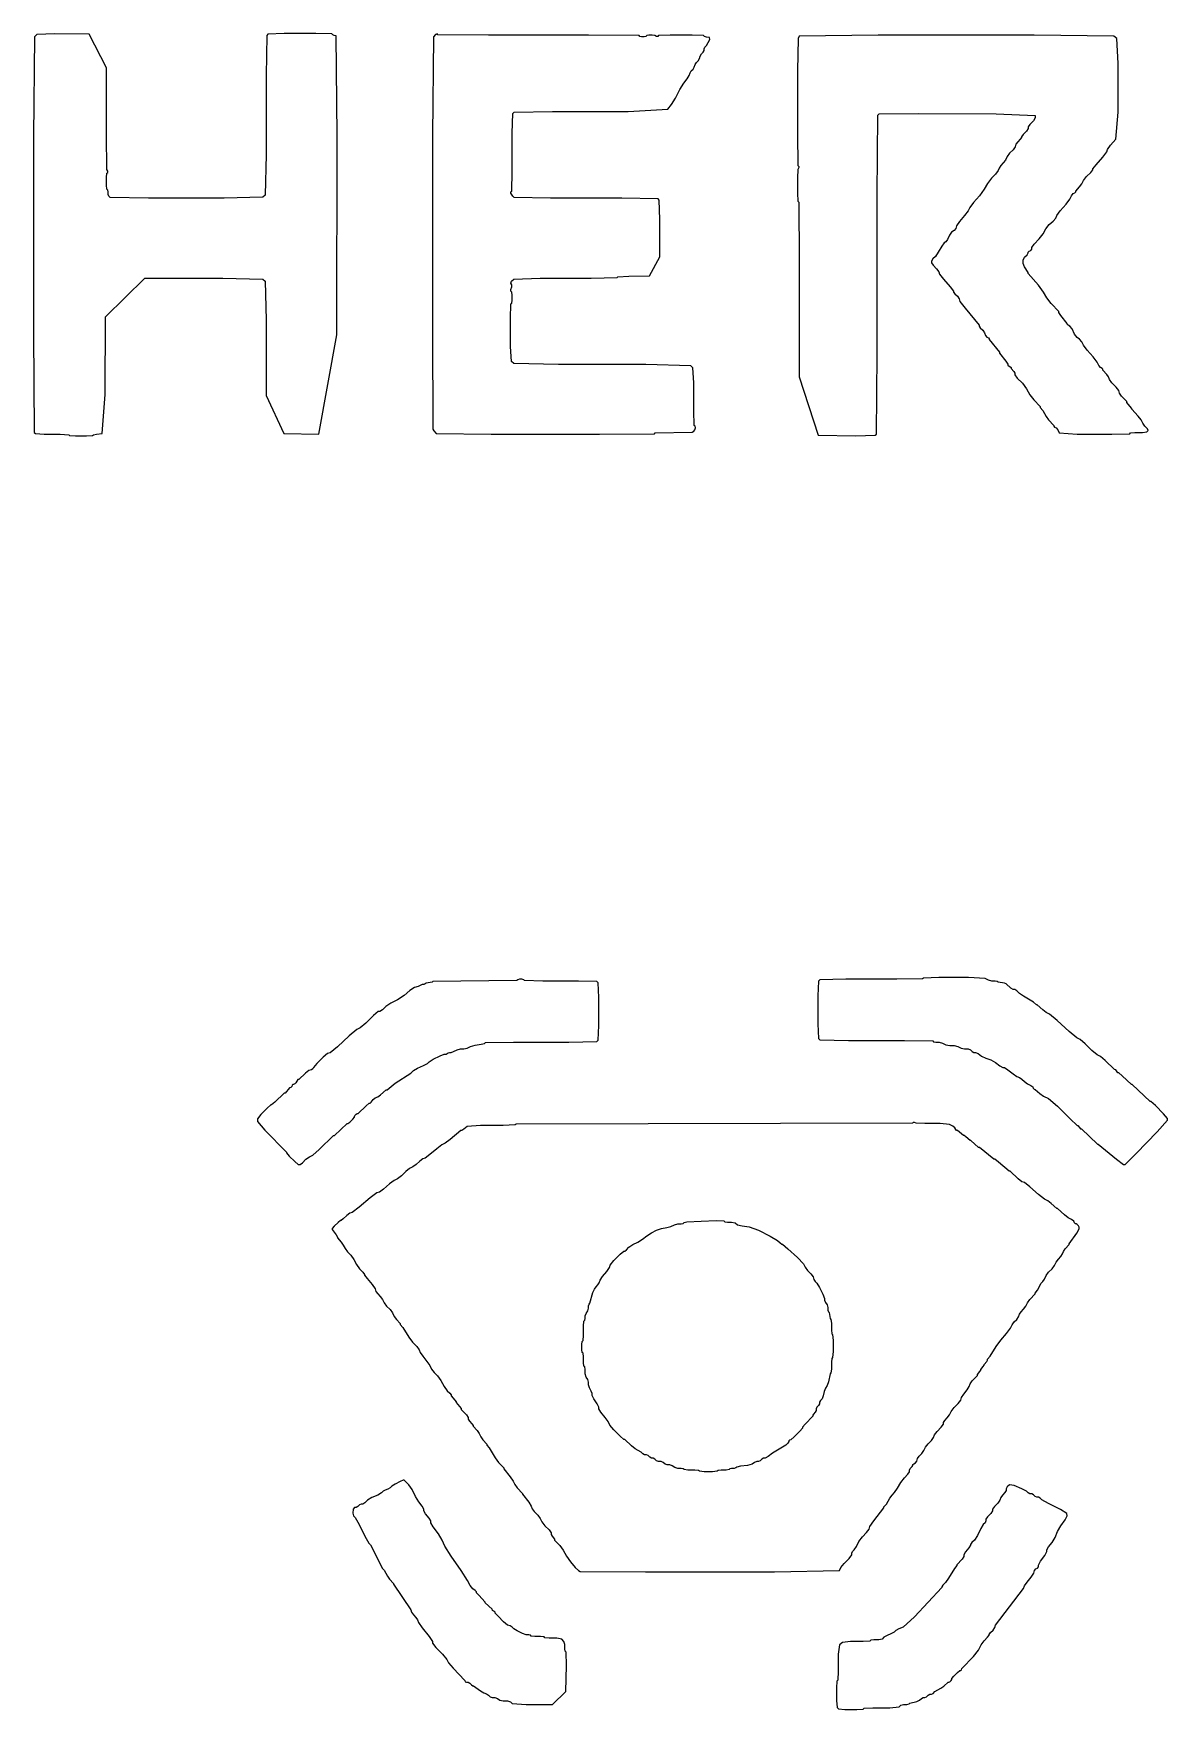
# Model space of a CAD drawing. Header units: millimetres. Extents: x 0 to 35, y 0 to 43.3.
# Drawn here: x 18.94 to 35, y 19.57 to 43.29 of the extents above; entities that cross this region are included whole.
import ezdxf

# ---------------------------------------------------------------- set-up
doc = ezdxf.new("R2010")
doc.units = ezdxf.units.MM
doc.layers.add('OUTLINE', color=7, linetype='CONTINUOUS')

msp = doc.modelspace()

# ---------------------------------------------------------------- linework, layer by layer
at = {"layer": 'OUTLINE'}
for points in [[(18.98738, 43.278245), (18.957332, 43.248197), (18.942308, 41.838942), (18.942308, 39.050481), (18.951322, 37.647236), (18.969351, 37.629207), (19.092548, 37.620192), (19.320913, 37.620192), (19.441106, 37.614183), (19.453125, 37.602163), (19.53726, 37.596154), (19.69351, 37.596154), (19.777644, 37.602163), (19.789663, 37.614183), (19.834736, 37.623197), (19.912861, 37.629207), (19.954928, 38.182091), (19.960938, 39.281851), (20.516827, 39.831731), (21.622596, 39.831731), (22.190505, 39.816707), (22.220553, 39.786659), (22.235577, 39.236779), (22.235577, 38.167067), (22.484976, 37.629207), (22.983774, 37.623197), (23.236178, 39.029447), (23.242188, 41.847957), (23.230168, 43.260216), (23.20012, 43.266226), (23.179087, 43.27524), (23.167067, 43.28726), (22.938702, 43.293269), (22.49399, 43.293269), (22.26262, 43.284255), (22.244591, 43.266226), (22.235577, 42.698317), (22.235577, 41.580529), (22.220553, 41.006611), (22.190505, 40.976563), (21.640625, 40.961538), (20.570913, 40.961538), (20.027043, 40.970553), (20.009014, 40.988582), (20, 41.015625), (20, 41.051683), (19.99399, 41.075721), (19.981971, 41.08774), (19.975962, 41.147837), (19.975962, 41.25601), (19.981971, 41.316106), (19.99399, 41.328125), (19.99399, 41.346154), (19.981971, 41.370192), (19.975962, 41.856971), (19.975962, 42.80649), (19.732572, 43.284255), (19.245793, 43.290264)], [(24.636418, 43.278245), (24.60637, 43.248197), (24.591346, 41.850962), (24.591346, 39.086538), (24.597356, 37.692308), (24.609375, 37.668269), (24.642428, 37.629207), (25.420673, 37.620192), (26.959135, 37.620192), (27.734375, 37.626202), (27.746394, 37.638221), (28.269231, 37.65024), (28.293269, 37.66226), (28.308293, 37.683293), (28.314303, 37.713341), (28.311298, 37.734375), (28.299279, 37.746394), (28.293269, 37.950721), (28.293269, 38.347356), (28.278245, 38.560697), (28.248197, 38.590745), (27.614183, 38.605769), (26.376202, 38.605769), (25.742188, 38.620793), (25.712139, 38.650841), (25.697115, 38.864183), (25.697115, 39.260817), (25.703125, 39.465144), (25.715144, 39.477163), (25.721154, 39.519231), (25.721154, 39.591346), (25.715144, 39.633413), (25.703125, 39.645433), (25.703125, 39.669471), (25.715144, 39.705529), (25.715144, 39.735577), (25.703125, 39.759615), (25.712139, 39.786659), (25.742188, 39.816707), (26.117788, 39.831731), (26.838942, 39.831731), (27.205529, 39.83774), (27.217548, 39.84976), (27.370793, 39.858774), (27.665264, 39.864784), (27.8125, 40.132212), (27.8125, 40.661058), (27.803486, 40.934495), (27.785457, 40.952524), (27.271635, 40.961538), (26.262019, 40.961538), (25.748197, 40.970553), (25.730168, 40.988582), (25.703125, 41.033654), (25.703125, 41.051683), (25.715144, 41.063702), (25.721154, 41.340144), (25.721154, 41.88101), (25.730168, 42.160457), (25.748197, 42.178486), (26.292067, 42.1875), (27.361779, 42.1875), (27.923678, 42.220553), (27.977764, 42.286659), (28.034856, 42.379808), (28.094952, 42.5), (28.149038, 42.590144), (28.197115, 42.65024), (28.227163, 42.698317), (28.239183, 42.734375), (28.257212, 42.764423), (28.28125, 42.788462), (28.299279, 42.81851), (28.311298, 42.854567), (28.329327, 42.884615), (28.353365, 42.908654), (28.371394, 42.938702), (28.383413, 42.97476), (28.401442, 43.004808), (28.425481, 43.028846), (28.4375, 43.052885), (28.4375, 43.076923), (28.449519, 43.100962), (28.473558, 43.125), (28.521635, 43.209135), (28.51262, 43.236178), (28.470553, 43.242188), (28.44351, 43.251202), (28.43149, 43.263221), (28.269231, 43.269231), (27.956731, 43.269231), (27.794471, 43.263221), (27.782452, 43.251202), (27.764423, 43.251202), (27.740385, 43.263221), (27.704327, 43.269231), (27.65625, 43.269231), (27.626202, 43.263221), (27.614183, 43.251202), (27.590144, 43.245192), (27.554087, 43.245192), (27.530048, 43.251202), (27.518029, 43.263221), (26.802885, 43.269231), (25.384615, 43.269231), (24.669471, 43.27524), (24.657452, 43.28726)], [(29.786659, 43.254207), (29.76863, 43.224159), (29.759615, 42.764423), (29.759615, 41.875), (29.765625, 41.424279), (29.777644, 41.41226), (29.777644, 41.394231), (29.765625, 41.370192), (29.759615, 41.25), (29.759615, 41.033654), (29.765625, 40.919471), (29.777644, 40.907452), (29.783654, 40.078125), (29.783654, 38.43149), (30.051082, 37.605168), (30.585938, 37.599159), (30.86238, 37.605168), (30.880409, 37.623197), (30.889423, 38.75601), (30.889423, 41.003606), (30.898438, 42.136418), (30.916466, 42.154447), (31.475361, 42.160457), (32.57512, 42.154447), (33.125, 42.133413), (33.125, 42.097356), (33.100962, 42.055288), (33.052885, 42.007212), (33.028846, 41.971154), (33.028846, 41.947115), (33.004808, 41.911058), (32.956731, 41.862981), (32.932692, 41.832933), (32.932692, 41.820913), (32.914663, 41.796875), (32.878606, 41.760817), (32.854567, 41.72476), (32.842548, 41.688702), (32.8125, 41.646635), (32.764423, 41.598558), (32.728365, 41.550481), (32.704327, 41.502404), (32.674279, 41.460337), (32.638221, 41.424279), (32.614183, 41.388221), (32.602163, 41.352163), (32.566106, 41.304087), (32.50601, 41.24399), (32.451923, 41.171875), (32.403846, 41.08774), (32.33774, 40.997596), (32.253606, 40.901442), (32.199519, 40.829327), (32.175481, 40.78125), (32.127404, 40.715144), (32.055288, 40.63101), (32.013221, 40.570913), (32.001202, 40.534856), (31.977163, 40.504808), (31.941106, 40.480769), (31.911058, 40.438702), (31.887019, 40.378606), (31.862981, 40.342548), (31.838942, 40.330529), (31.802885, 40.282452), (31.754808, 40.198317), (31.71274, 40.138221), (31.676683, 40.102163), (31.658654, 40.072115), (31.658654, 40.048077), (31.682692, 40.012019), (31.730769, 39.963942), (31.760817, 39.921875), (31.772837, 39.885817), (31.826923, 39.813702), (31.923077, 39.705529), (31.971154, 39.645433), (31.971154, 39.633413), (31.989183, 39.609375), (32.02524, 39.573317), (32.049279, 39.53726), (32.061298, 39.501202), (32.133413, 39.405048), (32.331731, 39.164663), (32.331731, 39.152644), (32.34976, 39.128606), (32.385817, 39.092548), (32.409856, 39.05649), (32.421875, 39.020433), (32.439904, 38.996394), (32.463942, 38.984375), (32.475962, 38.972356), (32.475962, 38.960337), (32.620192, 38.780048), (32.620192, 38.768029), (32.710337, 38.653846), (32.740385, 38.611779), (32.740385, 38.59976), (32.788462, 38.563702), (32.788462, 38.551683), (32.824519, 38.509615), (32.836538, 38.485577), (32.836538, 38.461538), (32.872596, 38.413462), (32.944712, 38.341346), (33.004808, 38.263221), (33.052885, 38.179087), (33.106971, 38.106971), (33.197115, 38.010817), (33.197115, 37.998798), (33.233173, 37.956731), (33.28125, 37.872596), (33.317308, 37.824519), (33.389423, 37.746394), (33.389423, 37.734375), (33.401442, 37.722356), (33.425481, 37.710337), (33.446514, 37.683293), (33.464543, 37.641226), (33.719952, 37.620192), (34.21274, 37.620192), (34.465144, 37.626202), (34.477163, 37.638221), (34.53726, 37.644231), (34.645433, 37.644231), (34.708534, 37.653245), (34.726563, 37.671274), (34.717548, 37.698317), (34.68149, 37.734375), (34.651442, 37.776442), (34.627404, 37.824519), (34.585337, 37.878606), (34.495192, 37.97476), (34.495192, 37.986779), (34.441106, 38.046875), (34.423077, 38.070913), (34.423077, 38.082933), (34.350962, 38.161058), (34.320913, 38.203125), (34.308894, 38.239183), (34.272837, 38.28726), (34.21274, 38.347356), (34.176683, 38.395433), (34.164663, 38.43149), (34.140625, 38.467548), (34.086538, 38.527644), (34.086538, 38.539663), (34.074519, 38.551683), (34.050481, 38.563702), (34.026442, 38.59375), (34.002404, 38.641827), (33.948317, 38.713942), (33.864183, 38.810096), (33.810096, 38.882212), (33.786058, 38.930288), (33.75601, 38.966346), (33.719952, 38.990385), (33.683894, 39.038462), (33.647837, 39.110577), (33.617788, 39.152644), (33.59375, 39.164663), (33.581731, 39.176683), (33.581731, 39.188702), (33.491587, 39.302885), (33.461538, 39.344952), (33.461538, 39.356971), (33.353365, 39.471154), (33.293269, 39.549279), (33.245192, 39.633413), (33.173077, 39.729567), (33.028846, 39.897837), (33.028846, 39.909856), (32.97476, 39.987981), (32.956731, 40.036058), (32.956731, 40.084135), (32.97476, 40.126202), (33.010817, 40.16226), (33.028846, 40.186298), (33.028846, 40.198317), (33.040865, 40.210337), (33.064904, 40.222356), (33.076923, 40.240385), (33.076923, 40.264423), (33.112981, 40.3125), (33.185096, 40.384615), (33.239183, 40.456731), (33.27524, 40.528846), (33.323317, 40.588942), (33.383413, 40.637019), (33.419471, 40.679087), (33.43149, 40.715144), (33.479567, 40.78125), (33.563702, 40.877404), (33.617788, 40.949519), (33.641827, 40.997596), (33.665865, 41.027644), (33.689904, 41.039663), (33.701923, 41.051683), (33.701923, 41.063702), (33.75601, 41.123798), (33.786058, 41.165865), (33.810096, 41.213942), (33.852163, 41.268029), (33.91226, 41.328125), (33.942308, 41.364183), (33.942308, 41.376202), (33.990385, 41.436298), (34.086538, 41.544471), (34.140625, 41.616587), (34.152644, 41.652644), (34.194712, 41.71274), (34.266827, 41.796875), (34.302885, 42.18149), (34.302885, 42.866587), (34.281851, 43.224159), (34.239784, 43.254207), (33.112981, 43.269231), (30.901442, 43.269231)], [(25.799279, 29.897837), (25.78726, 29.885817), (24.597356, 29.873798), (24.585337, 29.861779), (24.501202, 29.84976), (24.489183, 29.83774), (24.471154, 29.831731), (24.447115, 29.831731), (24.387019, 29.801683), (24.338942, 29.789663), (24.272837, 29.747596), (24.188702, 29.675481), (24.098558, 29.615385), (24.002404, 29.567308), (23.930288, 29.519231), (23.882212, 29.471154), (23.846154, 29.447115), (23.822115, 29.447115), (23.75601, 29.393029), (23.647837, 29.284856), (23.569712, 29.21875), (23.521635, 29.194712), (23.413462, 29.104567), (23.245192, 28.948317), (23.143029, 28.864183), (23.106971, 28.852163), (23.04387, 28.801082), (22.953726, 28.710938), (22.905649, 28.656851), (22.899639, 28.638822), (22.878606, 28.623798), (22.842548, 28.611779), (22.794471, 28.575721), (22.698317, 28.485577), (22.686298, 28.485577), (22.659255, 28.440505), (22.641226, 28.422476), (22.626202, 28.413462), (22.614183, 28.413462), (22.605168, 28.404447), (22.599159, 28.386418), (22.587139, 28.374399), (22.569111, 28.368389), (22.50601, 28.293269), (22.49399, 28.293269), (22.361779, 28.167067), (22.313702, 28.125), (22.301683, 28.125), (22.250601, 28.079928), (22.160457, 27.989784), (22.115385, 27.926683), (22.115385, 27.890625), (22.217548, 27.770433), (22.524038, 27.457933), (22.524038, 27.445913), (22.563101, 27.400841), (22.641226, 27.322716), (22.692308, 27.283654), (22.716346, 27.283654), (22.752404, 27.307692), (22.800481, 27.355769), (22.848558, 27.391827), (22.896635, 27.415865), (22.986779, 27.49399), (23.191106, 27.692308), (23.203125, 27.692308), (23.383413, 27.860577), (23.395433, 27.860577), (23.422476, 27.881611), (23.464543, 27.923678), (23.485577, 27.950721), (23.485577, 27.96274), (23.494591, 27.977764), (23.51262, 27.995793), (23.527644, 28.004808), (23.539663, 28.004808), (23.653846, 28.112981), (23.695913, 28.149038), (23.707933, 28.149038), (23.725962, 28.167067), (23.75, 28.203125), (23.780048, 28.227163), (23.816106, 28.239183), (23.858173, 28.269231), (23.936298, 28.341346), (23.948317, 28.341346), (24.0625, 28.43149), (24.284856, 28.575721), (24.320913, 28.611779), (24.38101, 28.647837), (24.465144, 28.683894), (24.519231, 28.713942), (24.543269, 28.737981), (24.603365, 28.774038), (24.699519, 28.822115), (24.759615, 28.846154), (24.783654, 28.846154), (24.801683, 28.852163), (24.813702, 28.864183), (24.831731, 28.870192), (24.855769, 28.870192), (24.891827, 28.882212), (24.939904, 28.90625), (24.987981, 28.918269), (25.036058, 28.918269), (25.084135, 28.930288), (25.132212, 28.954327), (25.198317, 28.972356), (25.282452, 28.984375), (25.330529, 28.996394), (25.342548, 29.008413), (25.739183, 29.014423), (26.520433, 29.014423), (26.920072, 29.023438), (26.938101, 29.041466), (26.947115, 29.248798), (26.947115, 29.645433), (26.938101, 29.852764), (26.920072, 29.870793), (26.658654, 29.879808), (26.153846, 29.879808), (25.895433, 29.885817), (25.883413, 29.897837), (25.859375, 29.903846), (25.823317, 29.903846)], [(31.544471, 29.921875), (31.532452, 29.909856), (31.165865, 29.903846), (30.444712, 29.903846), (30.07512, 29.894832), (30.057091, 29.876803), (30.048077, 29.669471), (30.048077, 29.272837), (30.057091, 29.065505), (30.07512, 29.047476), (30.480769, 29.038462), (31.274038, 29.038462), (31.676683, 29.032452), (31.688702, 29.020433), (31.71875, 29.014423), (31.766827, 29.014423), (31.814904, 29.002404), (31.862981, 28.978365), (31.917067, 28.966346), (31.977163, 28.966346), (32.03125, 28.954327), (32.079327, 28.930288), (32.127404, 28.918269), (32.175481, 28.918269), (32.211538, 28.90625), (32.235577, 28.882212), (32.259615, 28.870192), (32.283654, 28.870192), (32.319712, 28.852163), (32.367788, 28.816106), (32.427885, 28.786058), (32.5, 28.762019), (32.566106, 28.725962), (32.626202, 28.677885), (32.668269, 28.653846), (32.692308, 28.653846), (32.740385, 28.623798), (32.8125, 28.563702), (32.866587, 28.527644), (32.902644, 28.515625), (32.938702, 28.491587), (32.97476, 28.455529), (33.016827, 28.425481), (33.064904, 28.401442), (33.091947, 28.380409), (33.097957, 28.36238), (33.109976, 28.350361), (33.128005, 28.344351), (33.191106, 28.28726), (33.245192, 28.251202), (33.317308, 28.215144), (33.44351, 28.106971), (33.623798, 27.926683), (33.719952, 27.836538), (33.731971, 27.836538), (33.768029, 27.788462), (33.780048, 27.788462), (34.008413, 27.572115), (34.020433, 27.572115), (34.278846, 27.355769), (34.375, 27.283654), (34.399038, 27.283654), (34.558293, 27.436899), (34.852764, 27.743389), (35, 27.908654), (35, 27.932692), (34.942909, 28.001803), (34.828726, 28.115986), (34.765625, 28.173077), (34.753606, 28.173077), (34.501202, 28.413462), (34.489183, 28.413462), (34.356971, 28.539663), (34.308894, 28.581731), (34.296875, 28.581731), (34.269832, 28.620793), (34.251803, 28.626803), (34.116587, 28.75601), (34.050481, 28.810096), (34.002404, 28.834135), (33.930288, 28.894231), (33.834135, 28.990385), (33.762019, 29.050481), (33.713942, 29.074519), (33.605769, 29.164663), (33.4375, 29.320913), (33.329327, 29.411058), (33.28125, 29.435096), (33.233173, 29.471154), (33.155048, 29.543269), (33.143029, 29.543269), (33.100962, 29.579327), (32.96274, 29.663462), (32.902644, 29.705529), (32.866587, 29.741587), (32.836538, 29.759615), (32.8125, 29.759615), (32.782452, 29.777644), (32.716346, 29.83774), (32.692308, 29.84976), (32.602163, 29.861779), (32.590144, 29.873798), (32.560096, 29.879808), (32.512019, 29.879808), (32.463942, 29.891827), (32.415865, 29.915865), (32.18149, 29.927885), (31.760817, 29.927885)], [(31.40024, 27.878606), (31.388221, 27.866587), (25.77524, 27.854567), (25.763221, 27.842548), (25.594952, 27.836538), (25.270433, 27.836538), (25.084135, 27.81851), (25.036058, 27.782452), (25.00601, 27.764423), (24.99399, 27.764423), (24.84375, 27.638221), (24.771635, 27.584135), (24.723558, 27.560096), (24.651442, 27.50601), (24.555288, 27.421875), (24.489183, 27.373798), (24.453125, 27.361779), (24.411058, 27.331731), (24.362981, 27.283654), (24.314904, 27.247596), (24.266827, 27.223558), (24.21274, 27.18149), (24.152644, 27.121394), (24.098558, 27.079327), (24.050481, 27.055288), (23.984375, 27.007212), (23.90024, 26.935096), (23.840144, 26.893029), (23.804087, 26.88101), (23.707933, 26.808894), (23.551683, 26.676683), (23.455529, 26.604567), (23.419471, 26.592548), (23.377404, 26.5625), (23.329327, 26.514423), (23.299279, 26.490385), (23.28726, 26.490385), (23.254207, 26.463341), (23.20012, 26.409255), (23.173077, 26.376202), (23.173077, 26.364183), (23.227163, 26.286058), (23.245192, 26.25601), (23.245192, 26.24399), (23.299279, 26.183894), (23.329327, 26.141827), (23.353365, 26.09375), (23.389423, 26.045673), (23.4375, 25.997596), (23.479567, 25.9375), (23.515625, 25.865385), (23.557692, 25.805288), (23.605769, 25.757212), (23.629808, 25.727163), (23.629808, 25.715144), (23.665865, 25.667067), (23.737981, 25.582933), (23.780048, 25.522837), (23.792067, 25.486779), (23.816106, 25.450721), (23.852163, 25.414663), (23.882212, 25.372596), (23.90625, 25.324519), (23.942308, 25.276442), (23.990385, 25.228365), (24.026442, 25.180288), (24.050481, 25.132212), (24.080529, 25.090144), (24.134615, 25.030048), (24.134615, 25.018029), (24.170673, 24.975962), (24.254808, 24.83774), (24.308894, 24.765625), (24.36899, 24.705529), (24.405048, 24.657452), (24.417067, 24.621394), (24.453125, 24.567308), (24.513221, 24.495192), (24.555288, 24.435096), (24.579327, 24.387019), (24.615385, 24.338942), (24.663462, 24.290865), (24.711538, 24.22476), (24.759615, 24.140625), (24.801683, 24.080529), (24.83774, 24.044471), (24.855769, 24.020433), (24.855769, 24.008413), (24.909856, 23.948317), (24.927885, 23.924279), (24.927885, 23.91226), (25, 23.828125), (25, 23.816106), (25.072115, 23.737981), (25.096154, 23.701923), (25.096154, 23.677885), (25.114183, 23.647837), (25.15024, 23.611779), (25.168269, 23.58774), (25.168269, 23.575721), (25.222356, 23.515625), (25.252404, 23.473558), (25.276442, 23.425481), (25.30649, 23.383413), (25.360577, 23.323317), (25.360577, 23.311298), (25.396635, 23.269231), (25.480769, 23.13101), (25.528846, 23.064904), (25.600962, 22.986779), (25.600962, 22.97476), (25.691106, 22.860577), (25.733173, 22.800481), (25.757212, 22.752404), (25.793269, 22.704327), (25.865385, 22.626202), (25.865385, 22.614183), (25.955529, 22.5), (25.991587, 22.445913), (26.003606, 22.409856), (26.033654, 22.367788), (26.081731, 22.319712), (26.117788, 22.271635), (26.141827, 22.223558), (26.183894, 22.169471), (26.24399, 22.109375), (26.274038, 22.067308), (26.274038, 22.043269), (26.286058, 22.019231), (26.322115, 21.977163), (26.322115, 21.965144), (26.394231, 21.887019), (26.442308, 21.820913), (26.490385, 21.736779), (26.547476, 21.655649), (26.613582, 21.577524), (26.658654, 21.532452), (26.682692, 21.520433), (27.608173, 21.514423), (29.435096, 21.514423), (30.357572, 21.535457), (30.375601, 21.577524), (30.420673, 21.634615), (30.492788, 21.706731), (30.528846, 21.754808), (30.528846, 21.778846), (30.540865, 21.802885), (30.564904, 21.826923), (30.594952, 21.875), (30.63101, 21.947115), (30.679087, 22.013221), (30.739183, 22.073317), (30.77524, 22.121394), (30.78726, 22.157452), (30.841346, 22.235577), (30.985577, 22.421875), (30.985577, 22.433894), (31.021635, 22.475962), (31.069712, 22.560096), (31.09976, 22.602163), (31.135817, 22.638221), (31.177885, 22.698317), (31.225962, 22.782452), (31.274038, 22.848558), (31.322115, 22.896635), (31.346154, 22.932692), (31.346154, 22.956731), (31.358173, 22.980769), (31.382212, 23.004808), (31.394231, 23.022837), (31.394231, 23.034856), (31.40625, 23.046875), (31.430288, 23.058894), (31.448317, 23.082933), (31.460337, 23.11899), (31.484375, 23.155048), (31.520433, 23.191106), (31.550481, 23.233173), (31.574519, 23.28125), (31.610577, 23.329327), (31.658654, 23.377404), (31.688702, 23.419471), (31.700721, 23.455529), (31.736779, 23.503606), (31.796875, 23.563702), (31.826923, 23.605769), (31.826923, 23.629808), (31.844952, 23.659856), (31.88101, 23.695913), (31.911058, 23.737981), (31.935096, 23.786058), (31.977163, 23.840144), (32.03726, 23.90024), (32.073317, 23.948317), (32.085337, 23.984375), (32.115385, 24.032452), (32.163462, 24.092548), (32.19351, 24.140625), (32.205529, 24.176683), (32.235577, 24.21875), (32.307692, 24.296875), (32.307692, 24.308894), (32.34375, 24.350962), (32.355769, 24.36899), (32.355769, 24.38101), (32.391827, 24.423077), (32.403846, 24.441106), (32.403846, 24.453125), (32.439904, 24.495192), (32.451923, 24.513221), (32.451923, 24.52524), (32.487981, 24.567308), (32.572115, 24.705529), (32.638221, 24.795673), (32.722356, 24.891827), (32.776442, 24.963942), (32.800481, 25.012019), (32.830529, 25.054087), (32.866587, 25.090144), (32.890625, 25.126202), (32.902644, 25.16226), (32.926683, 25.198317), (32.96274, 25.234375), (32.992788, 25.276442), (33.016827, 25.324519), (33.052885, 25.372596), (33.125, 25.450721), (33.125, 25.46274), (33.161058, 25.504808), (33.179087, 25.534856), (33.191106, 25.570913), (33.209135, 25.600962), (33.233173, 25.625), (33.257212, 25.661058), (33.28125, 25.709135), (33.317308, 25.757212), (33.365385, 25.805288), (33.401442, 25.853365), (33.425481, 25.901442), (33.455529, 25.94351), (33.491587, 25.979567), (33.515625, 26.015625), (33.527644, 26.051683), (33.551683, 26.08774), (33.605769, 26.147837), (33.605769, 26.159856), (33.713942, 26.310096), (33.75, 26.370192), (33.75, 26.394231), (33.740986, 26.415264), (33.722957, 26.433293), (33.707933, 26.442308), (33.695913, 26.442308), (33.683894, 26.454327), (33.671875, 26.478365), (33.641827, 26.502404), (33.59375, 26.526442), (33.539663, 26.56851), (33.44351, 26.658654), (33.43149, 26.658654), (33.353365, 26.730769), (33.305288, 26.766827), (33.257212, 26.790865), (33.173077, 26.856971), (33.052885, 26.965144), (32.97476, 27.02524), (32.938702, 27.03726), (32.884615, 27.079327), (32.770433, 27.1875), (32.758413, 27.1875), (32.608173, 27.313702), (32.554087, 27.355769), (32.542067, 27.355769), (32.33774, 27.524038), (32.325721, 27.524038), (32.217548, 27.620192), (32.205529, 27.620192), (32.145433, 27.674279), (32.121394, 27.692308), (32.109375, 27.692308), (32.02524, 27.764423), (32.013221, 27.764423), (32.001202, 27.776442), (31.989183, 27.800481), (31.959135, 27.824519), (31.911058, 27.848558), (31.778846, 27.860577), (31.5625, 27.860577), (31.442308, 27.866587), (31.418269, 27.878606)], [(28.398438, 26.48137), (28.608774, 26.48738), (28.719952, 26.484375), (28.731971, 26.472356), (28.768029, 26.466346), (28.828125, 26.466346), (28.876202, 26.454327), (28.91226, 26.430288), (28.978365, 26.41226), (29.074519, 26.40024), (29.206731, 26.352163), (29.375, 26.268029), (29.477163, 26.207933), (29.513221, 26.171875), (29.53726, 26.153846), (29.549279, 26.153846), (29.624399, 26.090745), (29.76262, 25.964543), (29.84375, 25.877404), (29.867788, 25.829327), (29.903846, 25.78125), (29.951923, 25.733173), (29.981971, 25.691106), (29.99399, 25.655048), (30.012019, 25.625), (30.036058, 25.600962), (30.072115, 25.540865), (30.120192, 25.444712), (30.144231, 25.384615), (30.144231, 25.360577), (30.15625, 25.330529), (30.180288, 25.294471), (30.192308, 25.258413), (30.192308, 25.222356), (30.198317, 25.198317), (30.210337, 25.186298), (30.222356, 25.102163), (30.234375, 25.090144), (30.240385, 25.036058), (30.240385, 24.939904), (30.246394, 24.885817), (30.258413, 24.873798), (30.264423, 24.789663), (30.264423, 24.633413), (30.258413, 24.549279), (30.246394, 24.53726), (30.240385, 24.483173), (30.240385, 24.387019), (30.234375, 24.332933), (30.222356, 24.320913), (30.198317, 24.206731), (30.180288, 24.152644), (30.15625, 24.116587), (30.138221, 24.06851), (30.126202, 24.008413), (30.108173, 23.966346), (30.084135, 23.942308), (30.072115, 23.918269), (30.072115, 23.894231), (30.060096, 23.870192), (30.036058, 23.846154), (30.024038, 23.822115), (30.024038, 23.798077), (30.012019, 23.774038), (29.987981, 23.75), (29.975962, 23.731971), (29.975962, 23.719952), (29.867788, 23.605769), (29.831731, 23.563702), (29.831731, 23.551683), (29.792668, 23.506611), (29.714543, 23.428486), (29.666466, 23.386418), (29.648438, 23.380409), (29.639423, 23.371394), (29.639423, 23.359375), (29.624399, 23.338341), (29.594351, 23.308293), (29.405048, 23.197115), (29.344952, 23.149038), (29.302885, 23.125), (29.278846, 23.125), (29.254808, 23.112981), (29.230769, 23.088942), (29.206731, 23.076923), (29.182692, 23.076923), (29.152644, 23.064904), (29.116587, 23.040865), (29.050481, 23.022837), (28.954327, 23.010817), (28.90024, 22.998798), (28.888221, 22.986779), (28.864183, 22.980769), (28.828125, 22.980769), (28.804087, 22.97476), (28.792067, 22.96274), (28.75, 22.956731), (28.677885, 22.956731), (28.635817, 22.950721), (28.623798, 22.938702), (28.557692, 22.932692), (28.4375, 22.932692), (28.371394, 22.938702), (28.359375, 22.950721), (28.305288, 22.956731), (28.209135, 22.956731), (28.155048, 22.96274), (28.143029, 22.97476), (28.112981, 22.980769), (28.064904, 22.980769), (28.022837, 22.992788), (27.986779, 23.016827), (27.950721, 23.028846), (27.914663, 23.028846), (27.884615, 23.040865), (27.860577, 23.064904), (27.830529, 23.076923), (27.794471, 23.076923), (27.764423, 23.088942), (27.740385, 23.112981), (27.716346, 23.125), (27.692308, 23.125), (27.668269, 23.137019), (27.644231, 23.161058), (27.620192, 23.173077), (27.596154, 23.173077), (27.572115, 23.185096), (27.548077, 23.209135), (27.463942, 23.257212), (27.409856, 23.299279), (27.313702, 23.389423), (27.301683, 23.389423), (27.250601, 23.434495), (27.160457, 23.524639), (27.103365, 23.59375), (27.079327, 23.641827), (27.03726, 23.701923), (26.977163, 23.774038), (26.947115, 23.822115), (26.947115, 23.846154), (26.923077, 23.894231), (26.875, 23.966346), (26.850962, 24.014423), (26.850962, 24.038462), (26.838942, 24.074519), (26.814904, 24.122596), (26.802885, 24.164663), (26.802885, 24.200721), (26.790865, 24.236779), (26.766827, 24.272837), (26.754808, 24.320913), (26.754808, 24.38101), (26.748798, 24.417067), (26.736779, 24.429087), (26.730769, 24.477163), (26.730769, 24.561298), (26.72476, 24.609375), (26.71274, 24.621394), (26.706731, 24.663462), (26.706731, 24.735577), (26.71274, 24.777644), (26.72476, 24.789663), (26.730769, 24.861779), (26.730769, 24.99399), (26.736779, 25.066106), (26.748798, 25.078125), (26.754808, 25.102163), (26.754808, 25.138221), (26.766827, 25.174279), (26.790865, 25.210337), (26.802885, 25.246394), (26.802885, 25.282452), (26.808894, 25.30649), (26.820913, 25.31851), (26.862981, 25.46875), (26.887019, 25.516827), (26.911058, 25.552885), (26.935096, 25.576923), (26.953125, 25.606971), (26.965144, 25.643029), (27.001202, 25.697115), (27.061298, 25.769231), (27.097356, 25.823317), (27.109375, 25.859375), (27.160457, 25.922476), (27.250601, 26.01262), (27.301683, 26.057692), (27.313702, 26.057692), (27.33774, 26.075721), (27.373798, 26.111779), (27.427885, 26.147837), (27.5, 26.183894), (27.566106, 26.225962), (27.626202, 26.274038), (27.692308, 26.316106), (27.764423, 26.352163), (27.836538, 26.376202), (27.908654, 26.388221), (27.96875, 26.40625), (28.016827, 26.430288), (28.064904, 26.442308), (28.112981, 26.442308), (28.143029, 26.448317), (28.155048, 26.460337), (28.194111, 26.469351)], [(24.134615, 22.794471), (24.0625, 22.758413), (24.014423, 22.728365), (23.990385, 22.704327), (23.960337, 22.686298), (23.924279, 22.674279), (23.894231, 22.65625), (23.870192, 22.632212), (23.816106, 22.602163), (23.731971, 22.566106), (23.671875, 22.530048), (23.635817, 22.49399), (23.605769, 22.475962), (23.581731, 22.475962), (23.557692, 22.463942), (23.533654, 22.439904), (23.509615, 22.427885), (23.485577, 22.427885), (23.470553, 22.400841), (23.464543, 22.346755), (23.473558, 22.307692), (23.497596, 22.283654), (23.551683, 22.1875), (23.635817, 22.019231), (23.689904, 21.923077), (23.713942, 21.899038), (23.882212, 21.5625), (23.90625, 21.538462), (23.954327, 21.454327), (23.984375, 21.41226), (24.038462, 21.352163), (24.038462, 21.340144), (24.284856, 20.979567), (24.296875, 20.94351), (24.320913, 20.907452), (24.356971, 20.871394), (24.38101, 20.835337), (24.393029, 20.799279), (24.447115, 20.721154), (24.543269, 20.600962), (24.591346, 20.528846), (24.591346, 20.504808), (24.639423, 20.444712), (24.735577, 20.348558), (24.795673, 20.276442), (24.819712, 20.228365), (24.885817, 20.15024), (25.051082, 19.978966), (25.057091, 19.960938), (25.072115, 19.951923), (25.096154, 19.951923), (25.120192, 19.939904), (25.144231, 19.915865), (25.16226, 19.903846), (25.174279, 19.903846), (25.270433, 19.831731), (25.31851, 19.801683), (25.354567, 19.789663), (25.384615, 19.771635), (25.408654, 19.747596), (25.438702, 19.735577), (25.47476, 19.735577), (25.510817, 19.723558), (25.546875, 19.699519), (25.594952, 19.6875), (25.655048, 19.6875), (25.697115, 19.675481), (25.721154, 19.651442), (25.919471, 19.639423), (26.292067, 19.639423), (26.48137, 19.822716), (26.48738, 20.189303), (26.484375, 20.378606), (26.472356, 20.390625), (26.466346, 20.426683), (26.466346, 20.486779), (26.451322, 20.531851), (26.421274, 20.561899), (26.352163, 20.576923), (26.24399, 20.576923), (26.183894, 20.582933), (26.171875, 20.594952), (26.123798, 20.600962), (26.039663, 20.600962), (25.991587, 20.606971), (25.979567, 20.61899), (25.955529, 20.625), (25.919471, 20.625), (25.865385, 20.643029), (25.793269, 20.679087), (25.745192, 20.709135), (25.721154, 20.733173), (25.691106, 20.751202), (25.655048, 20.763221), (25.597957, 20.808293), (25.519832, 20.886418), (25.480769, 20.93149), (25.480769, 20.94351), (25.471755, 20.952524), (25.453726, 20.958534), (25.441707, 20.970553), (25.435697, 20.988582), (25.336538, 21.075721), (25.336538, 21.08774), (25.246394, 21.183894), (25.216346, 21.219952), (25.216346, 21.231971), (25.198317, 21.25), (25.16226, 21.274038), (25.126202, 21.322115), (25.090144, 21.394231), (25, 21.532452), (24.855769, 21.736779), (24.765625, 21.88101), (24.729567, 21.965144), (24.675481, 22.055288), (24.603365, 22.151442), (24.567308, 22.211538), (24.567308, 22.235577), (24.543269, 22.277644), (24.495192, 22.33774), (24.471154, 22.379808), (24.471154, 22.403846), (24.447115, 22.445913), (24.399038, 22.50601), (24.350962, 22.584135), (24.302885, 22.680288), (24.257813, 22.749399), (24.188702, 22.8125), (24.176683, 22.8125)], [(32.761418, 22.749399), (32.73137, 22.719351), (32.716346, 22.692308), (32.716346, 22.668269), (32.698317, 22.638221), (32.66226, 22.602163), (32.638221, 22.566106), (32.626202, 22.530048), (32.596154, 22.487981), (32.548077, 22.439904), (32.524038, 22.403846), (32.524038, 22.379808), (32.5, 22.34375), (32.451923, 22.295673), (32.427885, 22.259615), (32.427885, 22.235577), (32.415865, 22.211538), (32.391827, 22.1875), (32.355769, 22.127404), (32.307692, 22.03125), (32.265625, 21.965144), (32.229567, 21.929087), (32.211538, 21.905048), (32.211538, 21.893029), (32.1875, 21.856971), (32.139423, 21.796875), (32.115385, 21.754808), (32.115385, 21.730769), (32.091346, 21.694712), (32.019231, 21.616587), (32.019231, 21.604567), (31.983173, 21.5625), (31.899038, 21.424279), (31.856971, 21.364183), (31.820913, 21.328125), (31.802885, 21.304087), (31.802885, 21.292067), (31.415264, 20.880409), (31.25601, 20.733173), (31.195913, 20.709135), (31.153846, 20.685096), (31.129808, 20.661058), (30.985577, 20.588942), (30.961538, 20.564904), (30.913462, 20.552885), (30.841346, 20.552885), (30.799279, 20.546875), (30.78726, 20.534856), (30.691106, 20.528846), (30.510817, 20.528846), (30.399639, 20.513822), (30.357572, 20.483774), (30.336538, 20.348558), (30.336538, 20.108173), (30.330529, 19.981971), (30.31851, 19.969952), (30.3125, 19.873798), (30.3125, 19.69351), (30.321514, 19.594351), (30.339543, 19.576322), (30.432692, 19.567308), (30.600962, 19.567308), (30.691106, 19.573317), (30.703125, 19.585337), (30.829327, 19.591346), (31.069712, 19.591346), (31.201923, 19.603365), (31.225962, 19.627404), (31.262019, 19.639423), (31.310096, 19.639423), (31.340144, 19.645433), (31.352163, 19.657452), (31.448317, 19.68149), (31.490385, 19.699519), (31.514423, 19.723558), (31.538462, 19.735577), (31.5625, 19.735577), (31.586538, 19.747596), (31.610577, 19.771635), (31.634615, 19.783654), (31.658654, 19.783654), (31.682692, 19.795673), (31.706731, 19.819712), (31.790865, 19.867788), (31.832933, 19.897837), (31.893029, 19.951923), (31.905048, 19.951923), (31.920072, 19.960938), (31.938101, 19.978966), (31.947115, 19.99399), (31.947115, 20.00601), (31.974159, 20.039063), (32.028245, 20.093149), (32.061298, 20.120192), (32.073317, 20.120192), (32.082332, 20.129207), (32.088341, 20.147236), (32.253606, 20.31851), (32.325721, 20.408654), (32.361779, 20.480769), (32.403846, 20.540865), (32.451923, 20.588942), (32.475962, 20.61899), (32.475962, 20.63101), (32.49399, 20.655048), (32.530048, 20.691106), (32.554087, 20.727163), (32.566106, 20.763221), (32.96274, 21.280048), (32.97476, 21.316106), (33.010817, 21.370192), (33.070913, 21.442308), (33.106971, 21.496394), (33.11899, 21.532452), (33.137019, 21.55649), (33.161058, 21.56851), (33.173077, 21.586538), (33.173077, 21.610577), (33.203125, 21.664663), (33.263221, 21.748798), (33.293269, 21.802885), (33.293269, 21.826923), (33.317308, 21.86899), (33.365385, 21.929087), (33.407452, 22.001202), (33.44351, 22.085337), (33.491587, 22.169471), (33.551683, 22.253606), (33.578726, 22.310697), (33.572716, 22.340745), (33.485577, 22.397837), (33.317308, 22.481971), (33.221154, 22.536058), (33.197115, 22.560096), (33.173077, 22.572115), (33.149038, 22.572115), (33.125, 22.584135), (33.100962, 22.608173), (33.076923, 22.620192), (33.052885, 22.620192), (33.028846, 22.632212), (33.004808, 22.65625), (32.938702, 22.692308), (32.830529, 22.740385)]]:
    msp.add_lwpolyline(points, close=True, dxfattribs=at)

doc.saveas('drawing.dxf')
